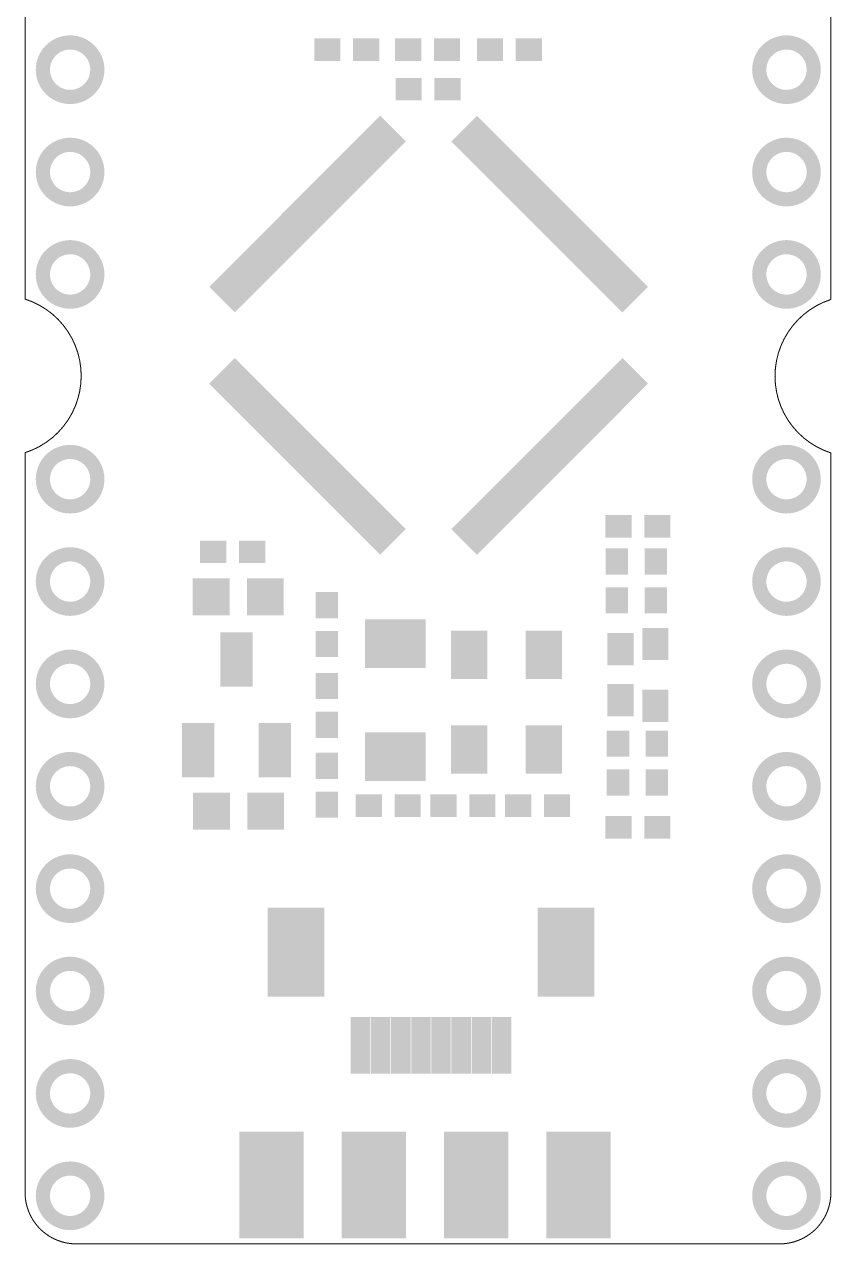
# Model space of a CAD drawing. Header units: millimetres. Extents: x -1.3 to 18.8, y 3.6 to 49.9.
# Drawn here: x -1.25 to 18.77, y 3.63 to 34.14 of the extents above; entities that cross this region are included whole.
import ezdxf

# ---------------------------------------------------------------- set-up
doc = ezdxf.new("R2010")
doc.units = ezdxf.units.MM
doc.layers.add('KeepOutLayer', color=6, linetype='Continuous')
doc.layers.add('TopSolder', color=216, linetype='Continuous')

# ---------------------------------------------------------------- blocks, each defined once
blk = doc.blocks.new('2_4_2_54______1')
at = {"layer": 'TopSolder'}
for points, const_width in [([(-8.02, 1.321), (-8.02, -1.321)], 0.801), ([(-7.22, 1.321), (-7.22, -1.321)], 0.801), ([(-5.48, 1.321), (-5.48, -1.321)], 0.801), ([(-4.68, 1.321), (-4.68, -1.321)], 0.801), ([(-2.94, 1.321), (-2.94, -1.321)], 0.801), ([(-2.14, 1.321), (-2.14, -1.321)], 0.801), ([(-0.4, 1.321), (-0.4, -1.321)], 0.801), ([(0.4, 1.321), (0.4, -1.321)], 0.801), ([(-6.819, 0.66), (-8.421, 0.66)], 1.321), ([(-4.279, 0.66), (-5.881, 0.66)], 1.321), ([(-1.739, 0.66), (-3.341, 0.66)], 1.321), ([(0.801, 0.66), (-0.801, 0.66)], 1.321), ([(-6.819, -0.66), (-8.421, -0.66)], 1.321), ([(-4.279, -0.66), (-5.881, -0.66)], 1.321), ([(-1.739, -0.66), (-3.341, -0.66)], 1.321), ([(0.801, -0.66), (-0.801, -0.66)], 1.321)]:
    blk.add_lwpolyline(points, dxfattribs=dict(at, const_width=const_width))
at = {"layer": 'TopSolder', "const_width": 0.801}
for points in [[(-8.02, 0, 1), (-7.22, 0, 1)], [(-5.48, 0, 1), (-4.68, 0, 1)], [(-2.94, 0, 1), (-2.14, 0, 1)], [(-0.4, 0, 1), (0.4, 0, 1)]]:
    blk.add_lwpolyline(points, format="xyb", close=True, dxfattribs=at)
blk = doc.blocks.new('HN1X18_2')
at = {"layer": 'TopSolder', "const_width": 0.352}
for points in [[(-4.486, 0, 1), (-3.134, 0, 1)], [(-1.946, 0, 1), (-0.594, 0, 1)], [(0.594, 0, 1), (1.946, 0, 1)], [(3.134, 0, 1), (4.486, 0, 1)], [(5.674, 0, 1), (7.026, 0, 1)], [(8.214, 0, 1), (9.566, 0, 1)], [(10.754, 0, 1), (12.106, 0, 1)], [(13.294, 0, 1), (14.646, 0, 1)], [(15.834, 0, 1), (17.186, 0, 1)], [(20.914, 0, 1), (22.266, 0, 1)], [(23.454, 0, 1), (24.806, 0, 1)], [(25.994, 0, 1), (27.346, 0, 1)], [(28.534, 0, 1), (29.886, 0, 1)], [(31.074, 0, 1), (32.426, 0, 1)], [(33.614, 0, 1), (34.966, 0, 1)], [(36.154, 0, 1), (37.506, 0, 1)], [(38.694, 0, 1), (40.046, 0, 1)]]:
    blk.add_lwpolyline(points, format="xyb", close=True, dxfattribs=at)
blk = doc.blocks.new('HN1X18_3')
at = {"layer": 'TopSolder', "const_width": 0.352}
for points in [[(-4.486, 0, 1), (-3.134, 0, 1)], [(-1.946, 0, 1), (-0.594, 0, 1)], [(0.594, 0, 1), (1.946, 0, 1)], [(3.134, 0, 1), (4.486, 0, 1)], [(5.674, 0, 1), (7.026, 0, 1)], [(8.214, 0, 1), (9.566, 0, 1)], [(10.754, 0, 1), (12.106, 0, 1)], [(13.294, 0, 1), (14.646, 0, 1)], [(15.834, 0, 1), (17.186, 0, 1)], [(20.914, 0, 1), (22.266, 0, 1)], [(23.454, 0, 1), (24.806, 0, 1)], [(25.994, 0, 1), (27.346, 0, 1)], [(28.534, 0, 1), (29.886, 0, 1)], [(31.074, 0, 1), (32.426, 0, 1)], [(33.614, 0, 1), (34.966, 0, 1)], [(36.154, 0, 1), (37.506, 0, 1)], [(38.694, 0, 1), (40.046, 0, 1)]]:
    blk.add_lwpolyline(points, format="xyb", close=True, dxfattribs=at)
blk = doc.blocks.new('R0402_M_8')
at = {"layer": 'TopSolder'}
for points, const_width in [([(-0.645, 0.279), (-0.645, -0.279)], 0.325), ([(-0.32, 0.279), (-0.32, -0.279)], 0.325), ([(0.32, 0.279), (0.32, -0.279)], 0.325), ([(0.645, 0.279), (0.645, -0.279)], 0.325), ([(-0.808, 0.14), (-0.157, 0.14)], 0.279), ([(-0.808, -0.14), (-0.157, -0.14)], 0.279), ([(0.157, 0.14), (0.808, 0.14)], 0.279), ([(0.157, -0.14), (0.808, -0.14)], 0.279)]:
    blk.add_lwpolyline(points, dxfattribs=dict(at, const_width=const_width))
at = {"layer": 'TopSolder', "const_width": 0.279}
for points in [[(-0.622, 0, 1), (-0.343, 0, 1)], [(0.343, 0, 1), (0.622, 0, 1)]]:
    blk.add_lwpolyline(points, format="xyb", close=True, dxfattribs=at)
blk = doc.blocks.new('R0402_M_9')
at = {"layer": 'TopSolder'}
for points, const_width in [([(-0.645, 0.279), (-0.645, -0.279)], 0.325), ([(-0.32, 0.279), (-0.32, -0.279)], 0.325), ([(0.32, 0.279), (0.32, -0.279)], 0.325), ([(0.645, 0.279), (0.645, -0.279)], 0.325), ([(-0.808, 0.14), (-0.157, 0.14)], 0.279), ([(-0.808, -0.14), (-0.157, -0.14)], 0.279), ([(0.157, 0.14), (0.808, 0.14)], 0.279), ([(0.157, -0.14), (0.808, -0.14)], 0.279)]:
    blk.add_lwpolyline(points, dxfattribs=dict(at, const_width=const_width))
at = {"layer": 'TopSolder', "const_width": 0.279}
for points in [[(-0.622, 0, 1), (-0.343, 0, 1)], [(0.343, 0, 1), (0.622, 0, 1)]]:
    blk.add_lwpolyline(points, format="xyb", close=True, dxfattribs=at)
blk = doc.blocks.new('LED_RGB1615___ANODE_11')
at = {"layer": 'TopSolder'}
for points, const_width in [([(0.4, 0.162), (-0.4, 0.162)], 0.325), ([(-0.2, -0.325), (-0.2, 0.325)], 0.4), ([(0.2, -0.325), (0.2, 0.325)], 0.4), ([(1.932, 0.162), (1.132, 0.162)], 0.325), ([(1.332, -0.325), (1.332, 0.325)], 0.4), ([(1.732, -0.325), (1.732, 0.325)], 0.4), ([(0.4, -0.162), (-0.4, -0.162)], 0.325), ([(1.932, -0.162), (1.132, -0.162)], 0.325), ([(0.527, -0.701), (-0.273, -0.701)], 0.325), ([(-0.073, -1.189), (-0.073, -0.539)], 0.4), ([(0.327, -1.189), (0.327, -0.539)], 0.4), ([(1.797, -0.701), (0.997, -0.701)], 0.325), ([(1.197, -1.189), (1.197, -0.539)], 0.4), ([(1.597, -1.189), (1.597, -0.539)], 0.4), ([(0.527, -1.026), (-0.273, -1.026)], 0.325), ([(1.797, -1.026), (0.997, -1.026)], 0.325)]:
    blk.add_lwpolyline(points, dxfattribs=dict(at, const_width=const_width))
at = {"layer": 'TopSolder', "const_width": 0.325}
for points in [[(-0.162, 0, 1), (0.162, 0, 1)], [(1.369, 0, 1), (1.694, 0, 1)], [(-0.035, -0.864, 1), (0.289, -0.864, 1)], [(1.235, -0.864, 1), (1.559, -0.864, 1)]]:
    blk.add_lwpolyline(points, format="xyb", close=True, dxfattribs=at)
blk = doc.blocks.new('FPC_8P_0_5_13')
at = {"layer": 'TopSolder'}
for points, const_width in [([(2.476, 0.35), (1.992, 0.35)], 0.702), ([(2.113, -0.702), (2.113, 0.701)], 0.242), ([(2.976, 0.35), (2.492, 0.35)], 0.702), ([(2.355, -0.702), (2.355, 0.701)], 0.242), ([(2.613, -0.702), (2.613, 0.701)], 0.242), ([(3.476, 0.35), (2.992, 0.35)], 0.702), ([(2.855, -0.702), (2.855, 0.701)], 0.242), ([(3.113, -0.702), (3.113, 0.701)], 0.242), ([(3.976, 0.35), (3.492, 0.35)], 0.702), ([(3.355, -0.702), (3.355, 0.701)], 0.242), ([(3.613, -0.702), (3.613, 0.701)], 0.242), ([(4.476, 0.35), (3.992, 0.35)], 0.702), ([(3.855, -0.702), (3.855, 0.701)], 0.242), ([(4.113, -0.702), (4.113, 0.701)], 0.242), ([(4.976, 0.35), (4.492, 0.35)], 0.702), ([(4.355, -0.702), (4.355, 0.701)], 0.242), ([(4.613, -0.702), (4.613, 0.701)], 0.242), ([(5.476, 0.35), (4.992, 0.35)], 0.702), ([(4.855, -0.702), (4.855, 0.701)], 0.242), ([(5.113, -0.702), (5.113, 0.701)], 0.242), ([(5.976, 0.35), (5.492, 0.35)], 0.702), ([(5.355, -0.702), (5.355, 0.701)], 0.242), ([(5.613, -0.702), (5.613, 0.701)], 0.242), ([(5.855, -0.702), (5.855, 0.701)], 0.242), ([(2.476, -0.351), (1.992, -0.351)], 0.702), ([(2.976, -0.351), (2.492, -0.351)], 0.702), ([(3.476, -0.351), (2.992, -0.351)], 0.702), ([(3.976, -0.351), (3.492, -0.351)], 0.702), ([(4.476, -0.351), (3.992, -0.351)], 0.702), ([(4.976, -0.351), (4.492, -0.351)], 0.702), ([(5.476, -0.351), (4.992, -0.351)], 0.702), ([(5.976, -0.351), (5.492, -0.351)], 0.702), ([(0.283, -1.21), (0.283, -3.413)], 0.702), ([(0.985, -1.21), (0.985, -3.413)], 0.702), ([(6.983, -1.21), (6.983, -3.413)], 0.702), ([(7.685, -1.21), (7.685, -3.413)], 0.702), ([(-0.068, -1.761), (1.336, -1.761)], 1.102), ([(6.632, -1.761), (8.036, -1.761)], 1.102), ([(-0.068, -2.862), (1.336, -2.862)], 1.102), ([(6.632, -2.862), (8.036, -2.862)], 1.102)]:
    blk.add_lwpolyline(points, dxfattribs=dict(at, const_width=const_width))
for points, const_width in [([(2.113, 0, 1), (2.355, 0, 1)], 0.242), ([(2.613, 0, 1), (2.855, 0, 1)], 0.242), ([(3.113, 0, 1), (3.355, 0, 1)], 0.242), ([(3.613, 0, 1), (3.855, 0, 1)], 0.242), ([(4.113, 0, 1), (4.355, 0, 1)], 0.242), ([(4.613, 0, 1), (4.855, 0, 1)], 0.242), ([(5.113, 0, 1), (5.355, 0, 1)], 0.242), ([(5.613, 0, 1), (5.855, 0, 1)], 0.242), ([(0.283, -2.311, 1), (0.985, -2.311, 1)], 0.702), ([(6.983, -2.311, 1), (7.685, -2.311, 1)], 0.702)]:
    blk.add_lwpolyline(points, format="xyb", close=True, dxfattribs=dict(at, const_width=const_width))
blk = doc.blocks.new('R0402_M_14')
at = {"layer": 'TopSolder'}
for points, const_width in [([(-0.645, 0.279), (-0.645, -0.279)], 0.325), ([(-0.32, 0.279), (-0.32, -0.279)], 0.325), ([(0.32, 0.279), (0.32, -0.279)], 0.325), ([(0.645, 0.279), (0.645, -0.279)], 0.325), ([(-0.808, 0.14), (-0.157, 0.14)], 0.279), ([(-0.808, -0.14), (-0.157, -0.14)], 0.279), ([(0.157, 0.14), (0.808, 0.14)], 0.279), ([(0.157, -0.14), (0.808, -0.14)], 0.279)]:
    blk.add_lwpolyline(points, dxfattribs=dict(at, const_width=const_width))
at = {"layer": 'TopSolder', "const_width": 0.279}
for points in [[(-0.622, 0, 1), (-0.343, 0, 1)], [(0.343, 0, 1), (0.622, 0, 1)]]:
    blk.add_lwpolyline(points, format="xyb", close=True, dxfattribs=at)
blk = doc.blocks.new('R0402_M_15')
at = {"layer": 'TopSolder'}
for points, const_width in [([(-0.645, 0.279), (-0.645, -0.279)], 0.325), ([(-0.32, 0.279), (-0.32, -0.279)], 0.325), ([(0.32, 0.279), (0.32, -0.279)], 0.325), ([(0.645, 0.279), (0.645, -0.279)], 0.325), ([(-0.808, 0.14), (-0.157, 0.14)], 0.279), ([(-0.808, -0.14), (-0.157, -0.14)], 0.279), ([(0.157, 0.14), (0.808, 0.14)], 0.279), ([(0.157, -0.14), (0.808, -0.14)], 0.279)]:
    blk.add_lwpolyline(points, dxfattribs=dict(at, const_width=const_width))
at = {"layer": 'TopSolder', "const_width": 0.279}
for points in [[(-0.622, 0, 1), (-0.343, 0, 1)], [(0.343, 0, 1), (0.622, 0, 1)]]:
    blk.add_lwpolyline(points, format="xyb", close=True, dxfattribs=at)
blk = doc.blocks.new('C0402_M_16')
at = {"layer": 'TopSolder'}
for points, const_width in [([(-0.188, 0.279), (-0.188, -0.279)], 0.325), ([(0.137, 0.279), (0.137, -0.279)], 0.325), ([(0.777, 0.279), (0.777, -0.279)], 0.325), ([(1.102, 0.279), (1.102, -0.279)], 0.325), ([(-0.351, 0.14), (0.3, 0.14)], 0.279), ([(-0.351, -0.14), (0.3, -0.14)], 0.279), ([(0.614, 0.14), (1.265, 0.14)], 0.279), ([(0.614, -0.14), (1.265, -0.14)], 0.279)]:
    blk.add_lwpolyline(points, dxfattribs=dict(at, const_width=const_width))
at = {"layer": 'TopSolder', "const_width": 0.279}
for points in [[(-0.165, 0, 1), (0.114, 0, 1)], [(0.8, 0, 1), (1.079, 0, 1)]]:
    blk.add_lwpolyline(points, format="xyb", close=True, dxfattribs=at)
blk = doc.blocks.new('SOT_23_3_17')
at = {"layer": 'TopSolder'}
for points, const_width in [([(-1.474, 0.554), (-1.474, 1.357)], 0.677), ([(-0.797, 0.554), (-0.797, 1.357)], 0.677), ([(-1.812, 1.156), (-0.459, 1.156)], 0.402), ([(-1.812, 0.755), (-0.459, 0.755)], 0.402), ([(0.776, -0.396), (0.776, 0.407)], 0.677), ([(1.453, -0.396), (1.453, 0.407)], 0.677), ([(0.438, 0.206), (1.791, 0.206)], 0.402), ([(0.438, -0.195), (1.791, -0.195)], 0.402), ([(-1.474, -1.346), (-1.474, -0.543)], 0.677), ([(-0.797, -1.346), (-0.797, -0.543)], 0.677), ([(-1.812, -0.744), (-0.459, -0.744)], 0.402), ([(-1.812, -1.145), (-0.459, -1.145)], 0.402)]:
    blk.add_lwpolyline(points, dxfattribs=dict(at, const_width=const_width))
at = {"layer": 'TopSolder', "const_width": 0.402}
for points in [[(-1.336, 0.956, 1), (-0.935, 0.956, 1)], [(0.914, 0.006, 1), (1.315, 0.006, 1)], [(-1.336, -0.944, 1), (-0.935, -0.944, 1)]]:
    blk.add_lwpolyline(points, format="xyb", close=True, dxfattribs=at)
blk = doc.blocks.new('C0603_M_18')
at = {"layer": 'TopSolder', "const_width": 0.457}
for points in [[(-0.254, -0.457), (-0.254, 0.457)], [(0.203, -0.457), (0.203, 0.457)], [(1.092, -0.457), (1.092, 0.457)], [(1.549, -0.457), (1.549, 0.457)], [(-0.483, 0.229), (0.432, 0.229)], [(0.864, 0.229), (1.778, 0.229)], [(-0.483, -0.229), (0.432, -0.229)], [(0.864, -0.229), (1.778, -0.229)]]:
    blk.add_lwpolyline(points, dxfattribs=at)
for points in [[(-0.254, 0, 1), (0.203, 0, 1)], [(1.092, 0, 1), (1.549, 0, 1)]]:
    blk.add_lwpolyline(points, format="xyb", close=True, dxfattribs=at)
blk = doc.blocks.new('C0603_M_19')
at = {"layer": 'TopSolder', "const_width": 0.457}
for points in [[(-0.254, -0.457), (-0.254, 0.457)], [(0.203, -0.457), (0.203, 0.457)], [(1.092, -0.457), (1.092, 0.457)], [(1.549, -0.457), (1.549, 0.457)], [(-0.483, 0.229), (0.432, 0.229)], [(0.864, 0.229), (1.778, 0.229)], [(-0.483, -0.229), (0.432, -0.229)], [(0.864, -0.229), (1.778, -0.229)]]:
    blk.add_lwpolyline(points, dxfattribs=at)
for points in [[(-0.254, 0, 1), (0.203, 0, 1)], [(1.092, 0, 1), (1.549, 0, 1)]]:
    blk.add_lwpolyline(points, format="xyb", close=True, dxfattribs=at)
blk = doc.blocks.new('XTAL_3225_21')
at = {"layer": 'TopSolder'}
for points, const_width in [([(-0.075, 1.675), (-0.075, 2.575)], 0.6), ([(0.525, 1.675), (0.525, 2.575)], 0.6), ([(2.275, 1.675), (2.275, 2.575)], 0.6), ([(2.875, 1.675), (2.875, 2.575)], 0.6), ([(-0.375, 2.35), (0.825, 2.35)], 0.45), ([(1.975, 2.35), (3.175, 2.35)], 0.45), ([(-0.375, 1.9), (0.825, 1.9)], 0.45), ([(1.975, 1.9), (3.175, 1.9)], 0.45), ([(-0.075, -0.175), (-0.075, 0.725)], 0.6), ([(0.525, -0.175), (0.525, 0.725)], 0.6), ([(2.275, -0.175), (2.275, 0.725)], 0.6), ([(2.875, -0.175), (2.875, 0.725)], 0.6), ([(-0.375, 0.5), (0.825, 0.5)], 0.45), ([(1.975, 0.5), (3.175, 0.5)], 0.45), ([(-0.375, 0.05), (0.825, 0.05)], 0.45), ([(1.975, 0.05), (3.175, 0.05)], 0.45)]:
    blk.add_lwpolyline(points, dxfattribs=dict(at, const_width=const_width))
at = {"layer": 'TopSolder', "const_width": 0.45}
for points in [[(0, 2.125, 1), (0.45, 2.125, 1)], [(2.35, 2.125, 1), (2.8, 2.125, 1)], [(0, 0.275, 1), (0.45, 0.275, 1)], [(2.35, 0.275, 1), (2.8, 0.275, 1)]]:
    blk.add_lwpolyline(points, format="xyb", close=True, dxfattribs=at)
blk = doc.blocks.new('C0402_M_22')
at = {"layer": 'TopSolder'}
for points, const_width in [([(-0.188, 0.279), (-0.188, -0.279)], 0.325), ([(0.137, 0.279), (0.137, -0.279)], 0.325), ([(0.777, 0.279), (0.777, -0.279)], 0.325), ([(1.102, 0.279), (1.102, -0.279)], 0.325), ([(-0.351, 0.14), (0.3, 0.14)], 0.279), ([(-0.351, -0.14), (0.3, -0.14)], 0.279), ([(0.614, 0.14), (1.265, 0.14)], 0.279), ([(0.614, -0.14), (1.265, -0.14)], 0.279)]:
    blk.add_lwpolyline(points, dxfattribs=dict(at, const_width=const_width))
at = {"layer": 'TopSolder', "const_width": 0.279}
for points in [[(-0.165, 0, 1), (0.114, 0, 1)], [(0.8, 0, 1), (1.079, 0, 1)]]:
    blk.add_lwpolyline(points, format="xyb", close=True, dxfattribs=at)
blk = doc.blocks.new('C0402_M_23')
at = {"layer": 'TopSolder'}
for points, const_width in [([(-0.188, 0.279), (-0.188, -0.279)], 0.325), ([(0.137, 0.279), (0.137, -0.279)], 0.325), ([(0.777, 0.279), (0.777, -0.279)], 0.325), ([(1.102, 0.279), (1.102, -0.279)], 0.325), ([(-0.351, 0.14), (0.3, 0.14)], 0.279), ([(-0.351, -0.14), (0.3, -0.14)], 0.279), ([(0.614, 0.14), (1.265, 0.14)], 0.279), ([(0.614, -0.14), (1.265, -0.14)], 0.279)]:
    blk.add_lwpolyline(points, dxfattribs=dict(at, const_width=const_width))
at = {"layer": 'TopSolder', "const_width": 0.279}
for points in [[(-0.165, 0, 1), (0.114, 0, 1)], [(0.8, 0, 1), (1.079, 0, 1)]]:
    blk.add_lwpolyline(points, format="xyb", close=True, dxfattribs=at)
blk = doc.blocks.new('C0402_M_24')
at = {"layer": 'TopSolder'}
for points, const_width in [([(-0.188, 0.279), (-0.188, -0.279)], 0.325), ([(0.137, 0.279), (0.137, -0.279)], 0.325), ([(0.777, 0.279), (0.777, -0.279)], 0.325), ([(1.102, 0.279), (1.102, -0.279)], 0.325), ([(-0.351, 0.14), (0.3, 0.14)], 0.279), ([(-0.351, -0.14), (0.3, -0.14)], 0.279), ([(0.614, 0.14), (1.265, 0.14)], 0.279), ([(0.614, -0.14), (1.265, -0.14)], 0.279)]:
    blk.add_lwpolyline(points, dxfattribs=dict(at, const_width=const_width))
at = {"layer": 'TopSolder', "const_width": 0.279}
for points in [[(-0.165, 0, 1), (0.114, 0, 1)], [(0.8, 0, 1), (1.079, 0, 1)]]:
    blk.add_lwpolyline(points, format="xyb", close=True, dxfattribs=at)
blk = doc.blocks.new('C0402_M_25')
at = {"layer": 'TopSolder'}
for points, const_width in [([(-0.188, 0.279), (-0.188, -0.279)], 0.325), ([(0.137, 0.279), (0.137, -0.279)], 0.325), ([(0.777, 0.279), (0.777, -0.279)], 0.325), ([(1.102, 0.279), (1.102, -0.279)], 0.325), ([(-0.351, 0.14), (0.3, 0.14)], 0.279), ([(-0.351, -0.14), (0.3, -0.14)], 0.279), ([(0.614, 0.14), (1.265, 0.14)], 0.279), ([(0.614, -0.14), (1.265, -0.14)], 0.279)]:
    blk.add_lwpolyline(points, dxfattribs=dict(at, const_width=const_width))
at = {"layer": 'TopSolder', "const_width": 0.279}
for points in [[(-0.165, 0, 1), (0.114, 0, 1)], [(0.8, 0, 1), (1.079, 0, 1)]]:
    blk.add_lwpolyline(points, format="xyb", close=True, dxfattribs=at)
blk = doc.blocks.new('C0402_M_26')
at = {"layer": 'TopSolder'}
for points, const_width in [([(-0.188, 0.279), (-0.188, -0.279)], 0.325), ([(0.137, 0.279), (0.137, -0.279)], 0.325), ([(0.777, 0.279), (0.777, -0.279)], 0.325), ([(1.102, 0.279), (1.102, -0.279)], 0.325), ([(-0.351, 0.14), (0.3, 0.14)], 0.279), ([(-0.351, -0.14), (0.3, -0.14)], 0.279), ([(0.614, 0.14), (1.265, 0.14)], 0.279), ([(0.614, -0.14), (1.265, -0.14)], 0.279)]:
    blk.add_lwpolyline(points, dxfattribs=dict(at, const_width=const_width))
at = {"layer": 'TopSolder', "const_width": 0.279}
for points in [[(-0.165, 0, 1), (0.114, 0, 1)], [(0.8, 0, 1), (1.079, 0, 1)]]:
    blk.add_lwpolyline(points, format="xyb", close=True, dxfattribs=at)
blk = doc.blocks.new('C0402_M_27')
at = {"layer": 'TopSolder'}
for points, const_width in [([(-0.188, 0.279), (-0.188, -0.279)], 0.325), ([(0.137, 0.279), (0.137, -0.279)], 0.325), ([(0.777, 0.279), (0.777, -0.279)], 0.325), ([(1.102, 0.279), (1.102, -0.279)], 0.325), ([(-0.351, 0.14), (0.3, 0.14)], 0.279), ([(-0.351, -0.14), (0.3, -0.14)], 0.279), ([(0.614, 0.14), (1.265, 0.14)], 0.279), ([(0.614, -0.14), (1.265, -0.14)], 0.279)]:
    blk.add_lwpolyline(points, dxfattribs=dict(at, const_width=const_width))
at = {"layer": 'TopSolder', "const_width": 0.279}
for points in [[(-0.165, 0, 1), (0.114, 0, 1)], [(0.8, 0, 1), (1.079, 0, 1)]]:
    blk.add_lwpolyline(points, format="xyb", close=True, dxfattribs=at)
blk = doc.blocks.new('FC_135_28')
at = {"layer": 'TopSolder'}
for points, const_width in [([(-0.301, 0.752), (-0.301, -0.752)], 0.602), ([(0.301, 0.752), (0.301, -0.752)], 0.602), ([(2.499, 0.752), (2.499, -0.752)], 0.602), ([(3.101, 0.752), (3.101, -0.752)], 0.602), ([(-0.602, 0.376), (0.602, 0.376)], 0.752), ([(2.198, 0.376), (3.402, 0.376)], 0.752), ([(-0.602, -0.376), (0.602, -0.376)], 0.752), ([(2.198, -0.376), (3.402, -0.376)], 0.752)]:
    blk.add_lwpolyline(points, dxfattribs=dict(at, const_width=const_width))
at = {"layer": 'TopSolder', "const_width": 0.602}
for points in [[(-0.301, 0, 1), (0.301, 0, 1)], [(2.499, 0, 1), (3.101, 0, 1)]]:
    blk.add_lwpolyline(points, format="xyb", close=True, dxfattribs=at)
blk = doc.blocks.new('LQFP48_29')
at = {"layer": 'TopSolder', "const_width": 0.252}
for points in [[(-2.876, 3.8), (-2.876, 4.7)], [(-2.624, 3.8), (-2.624, 4.7)], [(-2.376, 3.8), (-2.376, 4.7)], [(-2.124, 3.8), (-2.124, 4.7)], [(-1.876, 3.8), (-1.876, 4.7)], [(-1.624, 3.8), (-1.624, 4.7)], [(-1.376, 3.8), (-1.376, 4.7)], [(-1.124, 3.8), (-1.124, 4.7)], [(-0.876, 3.8), (-0.876, 4.7)], [(-0.624, 3.8), (-0.624, 4.7)], [(-0.376, 3.8), (-0.376, 4.7)], [(-0.124, 3.8), (-0.124, 4.7)], [(0.124, 3.8), (0.124, 4.7)], [(0.376, 3.8), (0.376, 4.7)], [(0.624, 3.8), (0.624, 4.7)], [(0.876, 3.8), (0.876, 4.7)], [(1.124, 3.8), (1.124, 4.7)], [(1.376, 3.8), (1.376, 4.7)], [(1.624, 3.8), (1.624, 4.7)], [(1.876, 3.8), (1.876, 4.7)], [(2.124, 3.8), (2.124, 4.7)], [(2.376, 3.8), (2.376, 4.7)], [(2.624, 3.8), (2.624, 4.7)], [(2.876, 3.8), (2.876, 4.7)], [(-3.8, 2.876), (-4.7, 2.876)], [(-3.8, 2.624), (-4.7, 2.624)], [(4.7, 2.876), (3.8, 2.876)], [(4.7, 2.624), (3.8, 2.624)], [(-3.8, 2.376), (-4.7, 2.376)], [(4.7, 2.376), (3.8, 2.376)], [(-3.8, 2.124), (-4.7, 2.124)], [(4.7, 2.124), (3.8, 2.124)], [(-3.8, 1.876), (-4.7, 1.876)], [(4.7, 1.876), (3.8, 1.876)], [(-3.8, 1.624), (-4.7, 1.624)], [(4.7, 1.624), (3.8, 1.624)], [(-3.8, 1.376), (-4.7, 1.376)], [(-3.8, 1.124), (-4.7, 1.124)], [(4.7, 1.376), (3.8, 1.376)], [(4.7, 1.124), (3.8, 1.124)], [(-3.8, 0.876), (-4.7, 0.876)], [(4.7, 0.876), (3.8, 0.876)], [(-3.8, 0.624), (-4.7, 0.624)], [(4.7, 0.624), (3.8, 0.624)], [(-3.8, 0.376), (-4.7, 0.376)], [(4.7, 0.376), (3.8, 0.376)], [(-3.8, 0.124), (-4.7, 0.124)], [(-3.8, -0.124), (-4.7, -0.124)], [(4.7, 0.124), (3.8, 0.124)], [(4.7, -0.124), (3.8, -0.124)], [(-3.8, -0.376), (-4.7, -0.376)], [(4.7, -0.376), (3.8, -0.376)], [(-3.8, -0.624), (-4.7, -0.624)], [(4.7, -0.624), (3.8, -0.624)], [(-3.8, -0.876), (-4.7, -0.876)], [(4.7, -0.876), (3.8, -0.876)], [(-3.8, -1.124), (-4.7, -1.124)], [(4.7, -1.124), (3.8, -1.124)], [(-3.8, -1.376), (-4.7, -1.376)], [(-3.8, -1.624), (-4.7, -1.624)], [(4.7, -1.376), (3.8, -1.376)], [(4.7, -1.624), (3.8, -1.624)], [(-3.8, -1.876), (-4.7, -1.876)], [(4.7, -1.876), (3.8, -1.876)], [(-3.8, -2.124), (-4.7, -2.124)], [(4.7, -2.124), (3.8, -2.124)], [(-3.8, -2.376), (-4.7, -2.376)], [(4.7, -2.376), (3.8, -2.376)], [(-3.8, -2.624), (-4.7, -2.624)], [(4.7, -2.624), (3.8, -2.624)], [(-3.8, -2.876), (-4.7, -2.876)], [(4.7, -2.876), (3.8, -2.876)], [(-2.876, -4.7), (-2.876, -3.8)], [(-2.624, -4.7), (-2.624, -3.8)], [(-2.376, -4.7), (-2.376, -3.8)], [(-2.124, -4.7), (-2.124, -3.8)], [(-1.876, -4.7), (-1.876, -3.8)], [(-1.624, -4.7), (-1.624, -3.8)], [(-1.376, -4.7), (-1.376, -3.8)], [(-1.124, -4.7), (-1.124, -3.8)], [(-0.876, -4.7), (-0.876, -3.8)], [(-0.624, -4.7), (-0.624, -3.8)], [(-0.376, -4.7), (-0.376, -3.8)], [(-0.124, -4.7), (-0.124, -3.8)], [(0.124, -4.7), (0.124, -3.8)], [(0.376, -4.7), (0.376, -3.8)], [(0.624, -4.7), (0.624, -3.8)], [(0.876, -4.7), (0.876, -3.8)], [(1.124, -4.7), (1.124, -3.8)], [(1.376, -4.7), (1.376, -3.8)], [(1.624, -4.7), (1.624, -3.8)], [(1.876, -4.7), (1.876, -3.8)], [(2.124, -4.7), (2.124, -3.8)], [(2.376, -4.7), (2.376, -3.8)], [(2.624, -4.7), (2.624, -3.8)], [(2.876, -4.7), (2.876, -3.8)]]:
    blk.add_lwpolyline(points, dxfattribs=at)
for points in [[(-2.876, 4.7, 1), (-2.624, 4.7)], [(-2.376, 4.7, 1), (-2.124, 4.7)], [(-1.876, 4.7, 1), (-1.624, 4.7)], [(-1.376, 4.7, 1), (-1.124, 4.7)], [(-0.876, 4.7, 1), (-0.624, 4.7)], [(-0.376, 4.7, 1), (-0.124, 4.7)], [(0.124, 4.7, 1), (0.376, 4.7)], [(0.624, 4.7, 1), (0.876, 4.7)], [(1.124, 4.7, 1), (1.376, 4.7)], [(1.624, 4.7, 1), (1.876, 4.7)], [(2.124, 4.7, 1), (2.376, 4.7)], [(2.624, 4.7, 1), (2.876, 4.7)], [(-2.624, 3.8, 1), (-2.876, 3.8)], [(-2.124, 3.8, 1), (-2.376, 3.8)], [(-1.624, 3.8, 1), (-1.876, 3.8)], [(-1.124, 3.8, 1), (-1.376, 3.8)], [(-0.624, 3.8, 1), (-0.876, 3.8)], [(-0.124, 3.8, 1), (-0.376, 3.8)], [(0.376, 3.8, 1), (0.124, 3.8)], [(0.876, 3.8, 1), (0.624, 3.8)], [(1.376, 3.8, 1), (1.124, 3.8)], [(1.876, 3.8, 1), (1.624, 3.8)], [(2.376, 3.8, 1), (2.124, 3.8)], [(2.876, 3.8, 1), (2.624, 3.8)], [(-4.7, 2.624, 1), (-4.7, 2.876)], [(-3.8, 2.876, 1), (-3.8, 2.624)], [(3.8, 2.624, 1), (3.8, 2.876)], [(4.7, 2.876, 1), (4.7, 2.624)], [(-4.7, 2.124, 1), (-4.7, 2.376)], [(-3.8, 2.376, 1), (-3.8, 2.124)], [(3.8, 2.124, 1), (3.8, 2.376)], [(4.7, 2.376, 1), (4.7, 2.124)], [(-4.7, 1.624, 1), (-4.7, 1.876)], [(-3.8, 1.876, 1), (-3.8, 1.624)], [(3.8, 1.624, 1), (3.8, 1.876)], [(4.7, 1.876, 1), (4.7, 1.624)], [(-4.7, 1.124, 1), (-4.7, 1.376)], [(-3.8, 1.376, 1), (-3.8, 1.124)], [(3.8, 1.124, 1), (3.8, 1.376)], [(4.7, 1.376, 1), (4.7, 1.124)], [(-4.7, 0.624, 1), (-4.7, 0.876)], [(-3.8, 0.876, 1), (-3.8, 0.624)], [(3.8, 0.624, 1), (3.8, 0.876)], [(4.7, 0.876, 1), (4.7, 0.624)], [(-4.7, 0.124, 1), (-4.7, 0.376)], [(-3.8, 0.376, 1), (-3.8, 0.124)], [(3.8, 0.124, 1), (3.8, 0.376)], [(4.7, 0.376, 1), (4.7, 0.124)], [(-4.7, -0.376, 1), (-4.7, -0.124)], [(-3.8, -0.124, 1), (-3.8, -0.376)], [(3.8, -0.376, 1), (3.8, -0.124)], [(4.7, -0.124, 1), (4.7, -0.376)], [(-4.7, -0.876, 1), (-4.7, -0.624)], [(-3.8, -0.624, 1), (-3.8, -0.876)], [(3.8, -0.876, 1), (3.8, -0.624)], [(4.7, -0.624, 1), (4.7, -0.876)], [(-4.7, -1.376, 1), (-4.7, -1.124)], [(-3.8, -1.124, 1), (-3.8, -1.376)], [(3.8, -1.376, 1), (3.8, -1.124)], [(4.7, -1.124, 1), (4.7, -1.376)], [(-4.7, -1.876, 1), (-4.7, -1.624)], [(-3.8, -1.624, 1), (-3.8, -1.876)], [(3.8, -1.876, 1), (3.8, -1.624)], [(4.7, -1.624, 1), (4.7, -1.876)], [(-4.7, -2.376, 1), (-4.7, -2.124)], [(-3.8, -2.124, 1), (-3.8, -2.376)], [(3.8, -2.376, 1), (3.8, -2.124)], [(4.7, -2.124, 1), (4.7, -2.376)], [(-4.7, -2.876, 1), (-4.7, -2.624)], [(-3.8, -2.624, 1), (-3.8, -2.876)], [(3.8, -2.876, 1), (3.8, -2.624)], [(4.7, -2.624, 1), (4.7, -2.876)], [(-2.876, -3.8, 1), (-2.624, -3.8)], [(-2.376, -3.8, 1), (-2.124, -3.8)], [(-1.876, -3.8, 1), (-1.624, -3.8)], [(-1.376, -3.8, 1), (-1.124, -3.8)], [(-0.876, -3.8, 1), (-0.624, -3.8)], [(-0.376, -3.8, 1), (-0.124, -3.8)], [(0.124, -3.8, 1), (0.376, -3.8)], [(0.624, -3.8, 1), (0.876, -3.8)], [(1.124, -3.8, 1), (1.376, -3.8)], [(1.624, -3.8, 1), (1.876, -3.8)], [(2.124, -3.8, 1), (2.376, -3.8)], [(2.624, -3.8, 1), (2.876, -3.8)], [(-2.624, -4.7, 1), (-2.876, -4.7)], [(-2.124, -4.7, 1), (-2.376, -4.7)], [(-1.624, -4.7, 1), (-1.876, -4.7)], [(-1.124, -4.7, 1), (-1.376, -4.7)], [(-0.624, -4.7, 1), (-0.876, -4.7)], [(-0.124, -4.7, 1), (-0.376, -4.7)], [(0.376, -4.7, 1), (0.124, -4.7)], [(0.876, -4.7, 1), (0.624, -4.7)], [(1.376, -4.7, 1), (1.124, -4.7)], [(1.876, -4.7, 1), (1.624, -4.7)], [(2.376, -4.7, 1), (2.124, -4.7)], [(2.876, -4.7, 1), (2.624, -4.7)]]:
    blk.add_lwpolyline(points, format="xyb", dxfattribs=at)
for points in [[(-2.876, 4.25, 1), (-2.624, 4.25, 1)], [(-2.376, 4.25, 1), (-2.124, 4.25, 1)], [(-1.876, 4.25, 1), (-1.624, 4.25, 1)], [(-1.376, 4.25, 1), (-1.124, 4.25, 1)], [(-0.876, 4.25, 1), (-0.624, 4.25, 1)], [(-0.376, 4.25, 1), (-0.124, 4.25, 1)], [(0.124, 4.25, 1), (0.376, 4.25, 1)], [(0.624, 4.25, 1), (0.876, 4.25, 1)], [(1.124, 4.25, 1), (1.376, 4.25, 1)], [(1.624, 4.25, 1), (1.876, 4.25, 1)], [(2.124, 4.25, 1), (2.376, 4.25, 1)], [(2.624, 4.25, 1), (2.876, 4.25, 1)], [(-4.376, 2.75, 1), (-4.124, 2.75, 1)], [(4.124, 2.75, 1), (4.376, 2.75, 1)], [(-4.376, 2.25, 1), (-4.124, 2.25, 1)], [(4.124, 2.25, 1), (4.376, 2.25, 1)], [(-4.376, 1.75, 1), (-4.124, 1.75, 1)], [(4.124, 1.75, 1), (4.376, 1.75, 1)], [(-4.376, 1.25, 1), (-4.124, 1.25, 1)], [(4.124, 1.25, 1), (4.376, 1.25, 1)], [(-4.376, 0.75, 1), (-4.124, 0.75, 1)], [(4.124, 0.75, 1), (4.376, 0.75, 1)], [(-4.376, 0.25, 1), (-4.124, 0.25, 1)], [(4.124, 0.25, 1), (4.376, 0.25, 1)], [(-4.376, -0.25, 1), (-4.124, -0.25, 1)], [(4.124, -0.25, 1), (4.376, -0.25, 1)], [(-4.376, -0.75, 1), (-4.124, -0.75, 1)], [(4.124, -0.75, 1), (4.376, -0.75, 1)], [(-4.376, -1.25, 1), (-4.124, -1.25, 1)], [(4.124, -1.25, 1), (4.376, -1.25, 1)], [(-4.376, -1.75, 1), (-4.124, -1.75, 1)], [(4.124, -1.75, 1), (4.376, -1.75, 1)], [(-4.376, -2.25, 1), (-4.124, -2.25, 1)], [(4.124, -2.25, 1), (4.376, -2.25, 1)], [(-4.376, -2.75, 1), (-4.124, -2.75, 1)], [(4.124, -2.75, 1), (4.376, -2.75, 1)], [(-2.876, -4.25, 1), (-2.624, -4.25, 1)], [(-2.376, -4.25, 1), (-2.124, -4.25, 1)], [(-1.876, -4.25, 1), (-1.624, -4.25, 1)], [(-1.376, -4.25, 1), (-1.124, -4.25, 1)], [(-0.876, -4.25, 1), (-0.624, -4.25, 1)], [(-0.376, -4.25, 1), (-0.124, -4.25, 1)], [(0.124, -4.25, 1), (0.376, -4.25, 1)], [(0.624, -4.25, 1), (0.876, -4.25, 1)], [(1.124, -4.25, 1), (1.376, -4.25, 1)], [(1.624, -4.25, 1), (1.876, -4.25, 1)], [(2.124, -4.25, 1), (2.376, -4.25, 1)], [(2.624, -4.25, 1), (2.876, -4.25, 1)]]:
    blk.add_lwpolyline(points, format="xyb", close=True, dxfattribs=at)
blk = doc.blocks.new('R0402_M_33')
at = {"layer": 'TopSolder'}
for points, const_width in [([(-0.645, 0.279), (-0.645, -0.279)], 0.325), ([(-0.32, 0.279), (-0.32, -0.279)], 0.325), ([(0.32, 0.279), (0.32, -0.279)], 0.325), ([(0.645, 0.279), (0.645, -0.279)], 0.325), ([(-0.808, 0.14), (-0.157, 0.14)], 0.279), ([(-0.808, -0.14), (-0.157, -0.14)], 0.279), ([(0.157, 0.14), (0.808, 0.14)], 0.279), ([(0.157, -0.14), (0.808, -0.14)], 0.279)]:
    blk.add_lwpolyline(points, dxfattribs=dict(at, const_width=const_width))
at = {"layer": 'TopSolder', "const_width": 0.279}
for points in [[(-0.622, 0, 1), (-0.343, 0, 1)], [(0.343, 0, 1), (0.622, 0, 1)]]:
    blk.add_lwpolyline(points, format="xyb", close=True, dxfattribs=at)
blk = doc.blocks.new('R0402_M_34')
at = {"layer": 'TopSolder'}
for points, const_width in [([(-0.645, 0.279), (-0.645, -0.279)], 0.325), ([(-0.32, 0.279), (-0.32, -0.279)], 0.325), ([(0.32, 0.279), (0.32, -0.279)], 0.325), ([(0.645, 0.279), (0.645, -0.279)], 0.325), ([(-0.808, 0.14), (-0.157, 0.14)], 0.279), ([(-0.808, -0.14), (-0.157, -0.14)], 0.279), ([(0.157, 0.14), (0.808, 0.14)], 0.279), ([(0.157, -0.14), (0.808, -0.14)], 0.279)]:
    blk.add_lwpolyline(points, dxfattribs=dict(at, const_width=const_width))
at = {"layer": 'TopSolder', "const_width": 0.279}
for points in [[(-0.622, 0, 1), (-0.343, 0, 1)], [(0.343, 0, 1), (0.622, 0, 1)]]:
    blk.add_lwpolyline(points, format="xyb", close=True, dxfattribs=at)
blk = doc.blocks.new('R0402_M_36')
at = {"layer": 'TopSolder'}
for points, const_width in [([(-0.645, 0.279), (-0.645, -0.279)], 0.325), ([(-0.32, 0.279), (-0.32, -0.279)], 0.325), ([(0.32, 0.279), (0.32, -0.279)], 0.325), ([(0.645, 0.279), (0.645, -0.279)], 0.325), ([(-0.808, 0.14), (-0.157, 0.14)], 0.279), ([(-0.808, -0.14), (-0.157, -0.14)], 0.279), ([(0.157, 0.14), (0.808, 0.14)], 0.279), ([(0.157, -0.14), (0.808, -0.14)], 0.279)]:
    blk.add_lwpolyline(points, dxfattribs=dict(at, const_width=const_width))
at = {"layer": 'TopSolder', "const_width": 0.279}
for points in [[(-0.622, 0, 1), (-0.343, 0, 1)], [(0.343, 0, 1), (0.622, 0, 1)]]:
    blk.add_lwpolyline(points, format="xyb", close=True, dxfattribs=at)
blk = doc.blocks.new('R0402_M_37')
at = {"layer": 'TopSolder'}
for points, const_width in [([(-0.645, 0.279), (-0.645, -0.279)], 0.325), ([(-0.32, 0.279), (-0.32, -0.279)], 0.325), ([(0.32, 0.279), (0.32, -0.279)], 0.325), ([(0.645, 0.279), (0.645, -0.279)], 0.325), ([(-0.808, 0.14), (-0.157, 0.14)], 0.279), ([(-0.808, -0.14), (-0.157, -0.14)], 0.279), ([(0.157, 0.14), (0.808, 0.14)], 0.279), ([(0.157, -0.14), (0.808, -0.14)], 0.279)]:
    blk.add_lwpolyline(points, dxfattribs=dict(at, const_width=const_width))
at = {"layer": 'TopSolder', "const_width": 0.279}
for points in [[(-0.622, 0, 1), (-0.343, 0, 1)], [(0.343, 0, 1), (0.622, 0, 1)]]:
    blk.add_lwpolyline(points, format="xyb", close=True, dxfattribs=at)
blk = doc.blocks.new('C0402_M_46')
at = {"layer": 'TopSolder'}
for points, const_width in [([(-0.188, 0.279), (-0.188, -0.279)], 0.325), ([(0.137, 0.279), (0.137, -0.279)], 0.325), ([(0.777, 0.279), (0.777, -0.279)], 0.325), ([(1.102, 0.279), (1.102, -0.279)], 0.325), ([(-0.351, 0.14), (0.3, 0.14)], 0.279), ([(-0.351, -0.14), (0.3, -0.14)], 0.279), ([(0.614, 0.14), (1.265, 0.14)], 0.279), ([(0.614, -0.14), (1.265, -0.14)], 0.279)]:
    blk.add_lwpolyline(points, dxfattribs=dict(at, const_width=const_width))
at = {"layer": 'TopSolder', "const_width": 0.279}
for points in [[(-0.165, 0, 1), (0.114, 0, 1)], [(0.8, 0, 1), (1.079, 0, 1)]]:
    blk.add_lwpolyline(points, format="xyb", close=True, dxfattribs=at)
blk = doc.blocks.new('C0402_M_47')
at = {"layer": 'TopSolder'}
for points, const_width in [([(-0.188, 0.279), (-0.188, -0.279)], 0.325), ([(0.137, 0.279), (0.137, -0.279)], 0.325), ([(0.777, 0.279), (0.777, -0.279)], 0.325), ([(1.102, 0.279), (1.102, -0.279)], 0.325), ([(-0.351, 0.14), (0.3, 0.14)], 0.279), ([(-0.351, -0.14), (0.3, -0.14)], 0.279), ([(0.614, 0.14), (1.265, 0.14)], 0.279), ([(0.614, -0.14), (1.265, -0.14)], 0.279)]:
    blk.add_lwpolyline(points, dxfattribs=dict(at, const_width=const_width))
at = {"layer": 'TopSolder', "const_width": 0.279}
for points in [[(-0.165, 0, 1), (0.114, 0, 1)], [(0.8, 0, 1), (1.079, 0, 1)]]:
    blk.add_lwpolyline(points, format="xyb", close=True, dxfattribs=at)

msp = doc.modelspace()

# ---------------------------------------------------------------- linework, layer by layer
at = {"layer": 'KeepOutLayer', "const_width": 0.0254}
for points in [[(-1.24, 27.328), (-1.24, 47.955)], [(18.76, 27.473), (18.76, 47.906)], [(18.76, 27.317), (18.76, 27.473)], [(-1.24, 5.156), (-1.24, 23.519)], [(18.76, 5.492), (18.76, 23.513)], [(18.76, 5.156), (18.76, 5.492)], [(0.03, 3.886), (17.49, 3.886)]]:
    msp.add_lwpolyline(points, dxfattribs=at)
for points in [[(-1.239, 27.328, -0.729881), (-1.236, 23.519)], [(18.755, 23.513, -0.726543), (18.755, 27.317)], [(0.03, 3.886, -0.414214), (-1.24, 5.156)], [(18.76, 5.156, -0.414214), (17.49, 3.886)]]:
    msp.add_lwpolyline(points, format="xyb", dxfattribs=at)
at = {"layer": 'KeepOutLayer', "const_width": 0.0127}
for points in [[(-1.246, 27.328, 1), (-1.233, 27.328, 1)], [(18.749, 27.317, 1), (18.762, 27.317, 1)], [(-1.242, 23.519, 1), (-1.23, 23.519, 1)], [(18.749, 23.513, 1), (18.762, 23.513, 1)], [(-1.246, 5.156, 1), (-1.233, 5.156, 1)], [(18.754, 5.156, 1), (18.767, 5.156, 1)], [(0.024, 3.886, 1), (0.037, 3.886, 1)], [(17.484, 3.886, 1), (17.497, 3.886, 1)]]:
    msp.add_lwpolyline(points, format="xyb", close=True, dxfattribs=at)

# ---------------------------------------------------------------- block references
for name, p, rotation in [('HN1X18_2', (-0.122, 44.45), 270), ('HN1X18_3', (17.658, 44.45), 270), ('C0402_M_25', (7.201, 33.519), 180), ('R0402_M_36', (8.75, 33.519), 360), ('C0402_M_26', (11.239, 33.519), 180), ('LQFP48_29', (8.776, 26.432), 135), ('R0402_M_37', (8.763, 32.537), 180), ('C0402_M_16', (14.427, 21.692), 180), ('C0402_M_27', (3.454, 21.057), 360), ('R0402_M_15', (13.449, 20.336), 270), ('R0402_M_14', (14.415, 20.336), 270), ('C0603_M_19', (4.699, 19.939), 180), ('R0402_M_33', (6.248, 19.253), 90), ('FC_135_28', (7.95, 18.777), 270), ('SOT_23_3_17', (4.013, 17.272), 90), ('XTAL_3225_21', (9.508, 18.729), 270), ('LED_RGB1615___ANODE_11', (14.402, 18.771), 270), ('C0402_M_46', (6.248, 17.704), 270), ('R0402_M_8', (13.475, 15.815), 270), ('R0402_M_9', (14.44, 15.815), 270), ('C0402_M_24', (6.248, 15.723), 270), ('C0603_M_18', (3.41, 14.624), 360), ('C0402_M_47', (8.23, 14.757), 180), ('C0402_M_22', (9.169, 14.757), 360), ('C0402_M_23', (11.024, 14.757), 360), ('R0402_M_34', (13.97, 14.224), 180), ('FPC_8P_0_5_13', (12.819, 8.813), 180)]:
    msp.add_blockref(name, p, dxfattribs=dict(rotation=rotation))
msp.add_blockref('2_4_2_54______1', (12.497, 5.347))

doc.saveas('drawing.dxf')
